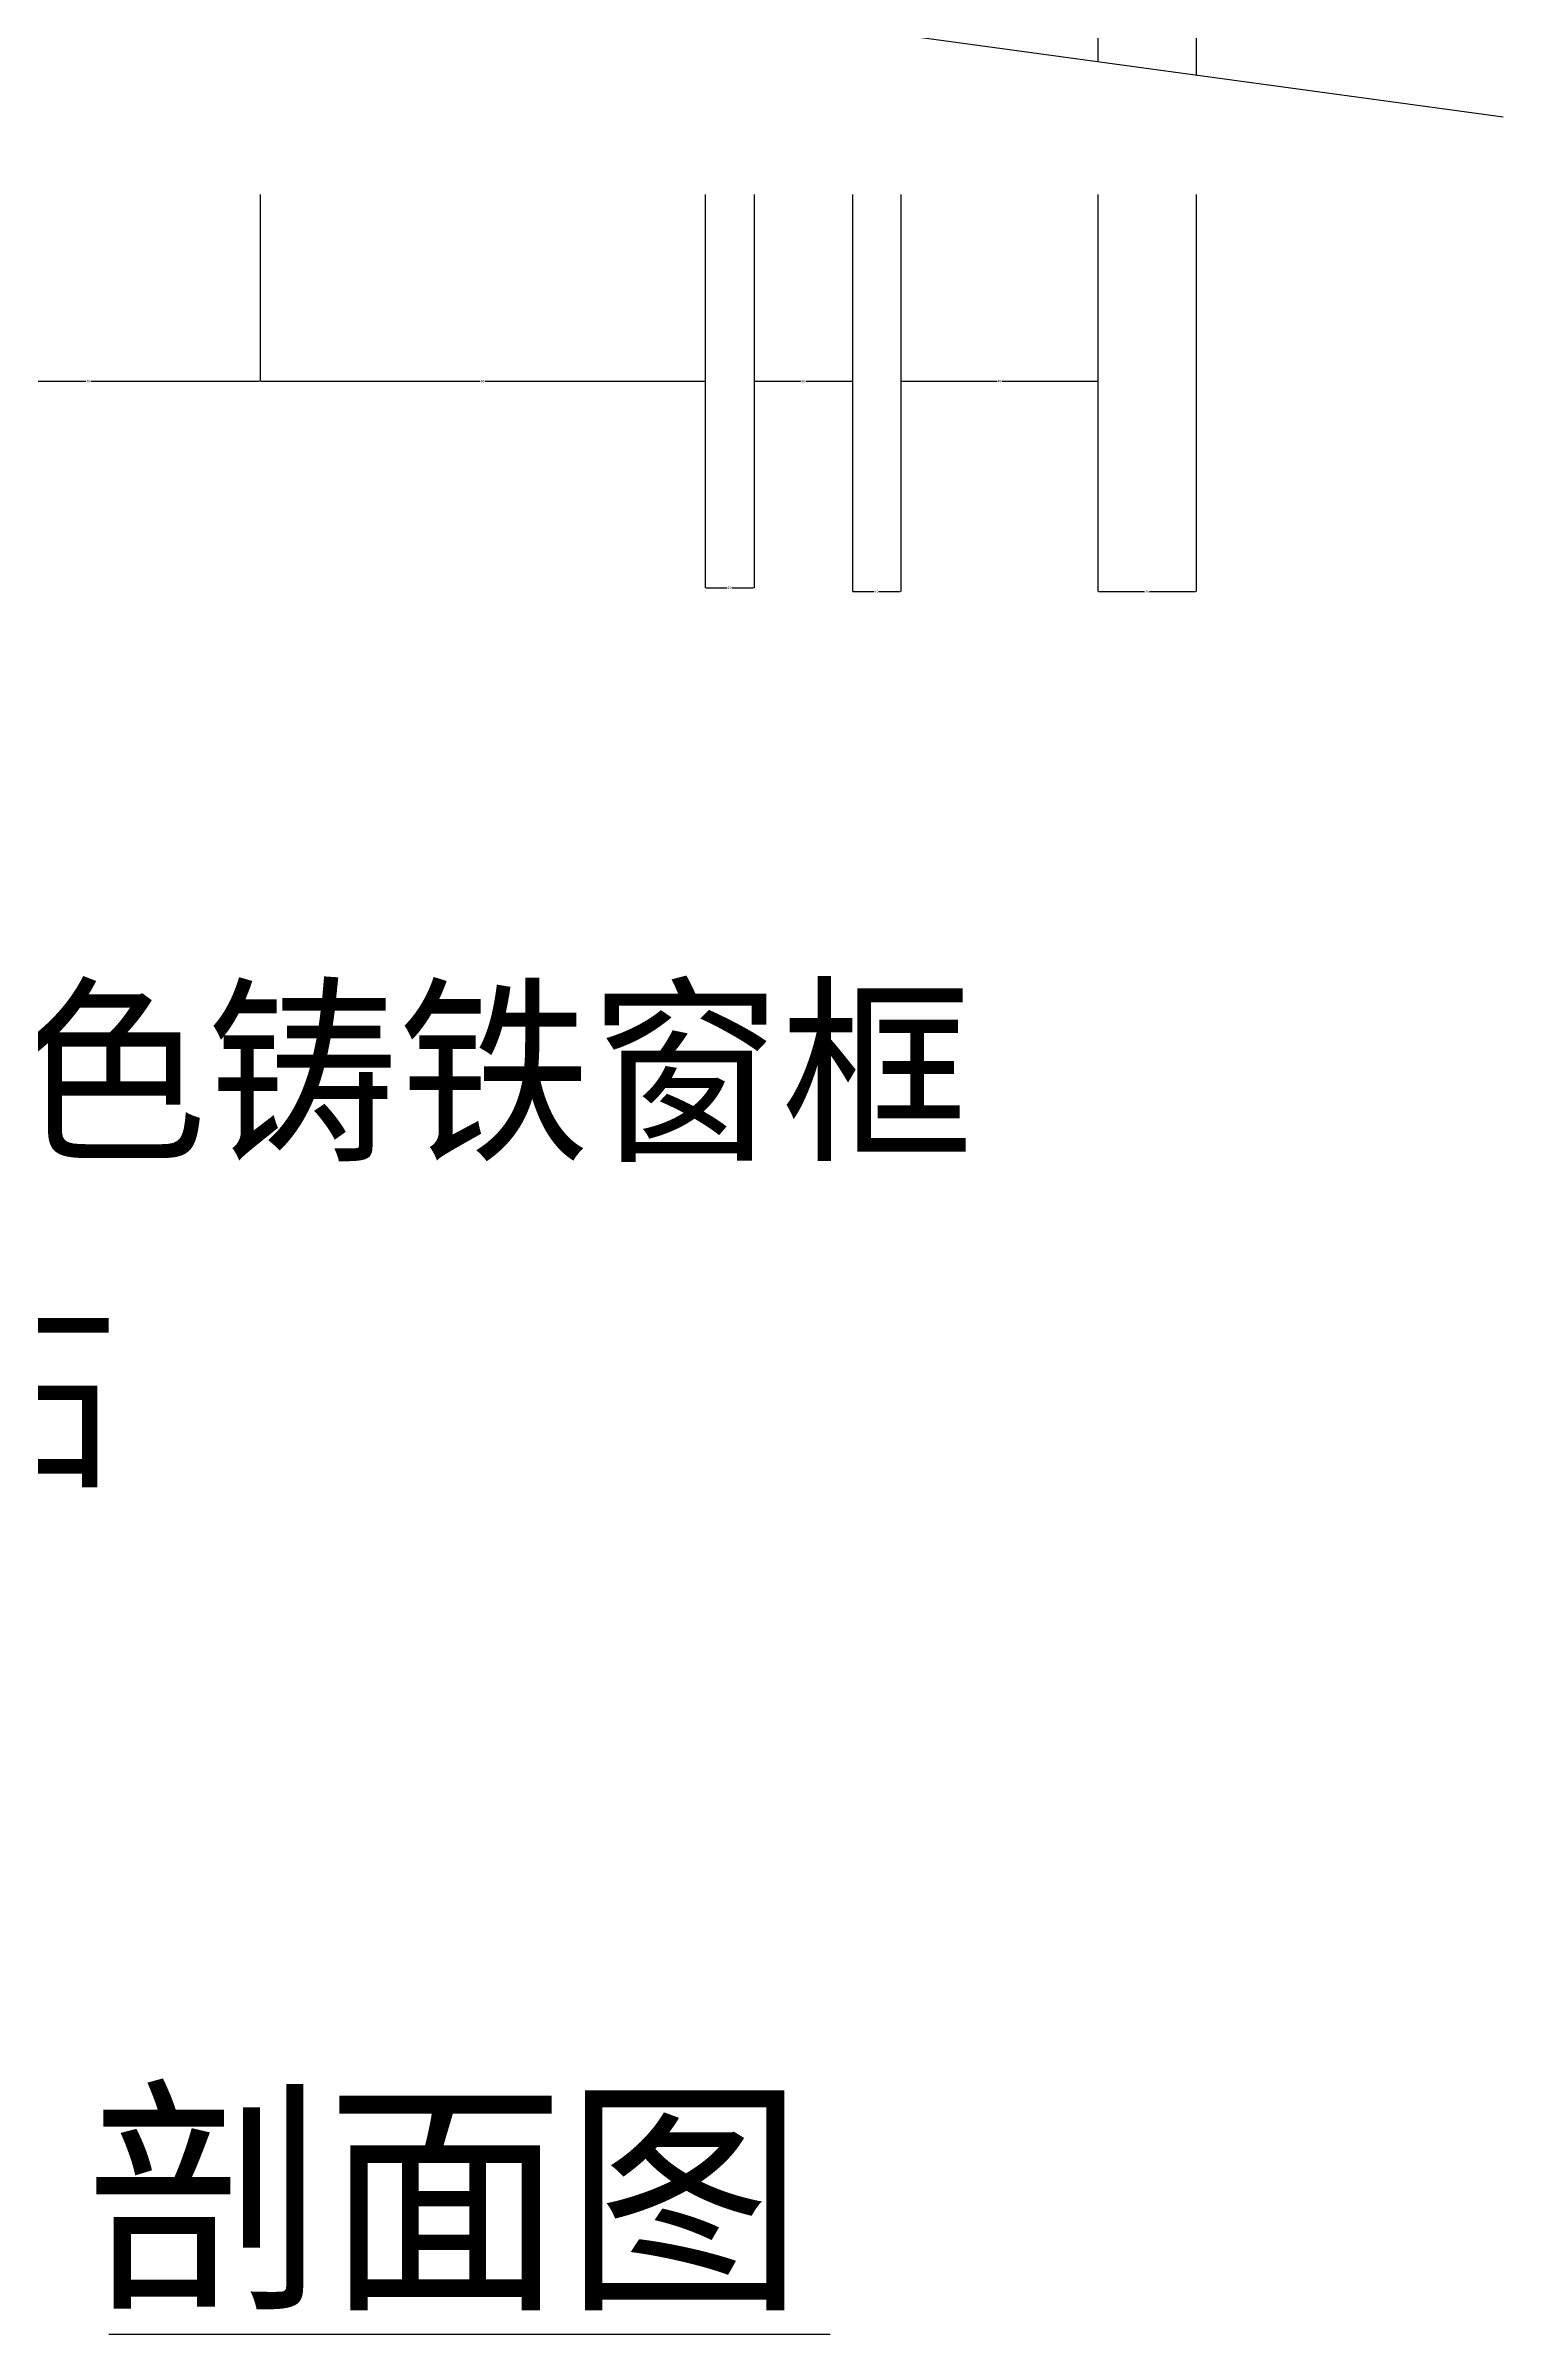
# Model space of a CAD drawing. Header units: metres. Extents: x 0 to 5410, y 0 to 6910.
# Drawn here: x 4816 to 5410, y 2418 to 3350 of the extents above; entities that cross this region are included whole.
import ezdxf

# ---------------------------------------------------------------- set-up
doc = ezdxf.new("R2010")
doc.units = ezdxf.units.M
for name, color, linetype in [('4', 4, 'Continuous'), ('7', 7, 'Continuous'), ('DIM', 3, 'Continuous'), ('TEXT', 3, 'Continuous')]:
    doc.layers.add(name, color=color, linetype=linetype)
doc.dimstyles.get("Standard").update_dxf_attribs({"dimtxt": 2.5, "dimasz": 2.5, "dimexe": 1.25, "dimexo": 0.625, "dimtad": 1, "dimcen": 2.5, "dimazin": 3, "dimtfac": 1, "dimtmove": 0, "dimatfit": 3})

# ---------------------------------------------------------------- blocks, each defined once
blk = doc.blocks.new('*D70')
for p, q in [((4763.27, 3289.03), (4763.27, 3213.04)), ((4903.27, 3289.03), (4903.27, 3213.04)), ((4763.52, 3213.04), (4832.27, 3213.04)), ((4834.27, 3213.04), (4903.02, 3213.04))]:
    blk.add_line(p, q)
at = {"layer": 'Defpoints'}
for p in [(4763.27, 3289.03), (4903.27, 3289.03), (4763.27, 3213.04)]:
    blk.add_point(p, dxfattribs=at)
at = {"layer": 'DIM', "insert": (4833.27, 3213.04), "char_height": 1, "attachment_point": 5}
blk.add_mtext('70', dxfattribs=at)
blk = doc.blocks.new('*D80')
for p, q in [((5084.51, 3289.03), (5084.51, 3128.92)), ((5104.51, 3289.03), (5104.51, 3128.92)), ((5084.76, 3128.92), (5093.51, 3128.92)), ((5095.51, 3128.92), (5104.26, 3128.92))]:
    blk.add_line(p, q)
at = {"layer": 'Defpoints'}
for p in [(5084.51, 3289.03), (5104.51, 3289.03), (5084.51, 3128.92)]:
    blk.add_point(p, dxfattribs=at)
at = {"layer": 'DIM', "insert": (5094.51, 3128.92), "char_height": 1, "attachment_point": 5}
blk.add_mtext('10', dxfattribs=at)
blk = doc.blocks.new('*D81')
for p, q in [((5104.51, 3289.03), (5104.51, 3213.04)), ((5144.51, 3289.03), (5144.51, 3213.04)), ((5104.76, 3213.04), (5123.51, 3213.04)), ((5125.51, 3213.04), (5144.26, 3213.04))]:
    blk.add_line(p, q)
at = {"layer": 'Defpoints'}
for p in [(5104.51, 3289.03), (5144.51, 3289.03), (5104.51, 3213.04)]:
    blk.add_point(p, dxfattribs=at)
at = {"layer": 'DIM', "insert": (5124.51, 3213.04), "char_height": 1, "attachment_point": 5}
blk.add_mtext('20', dxfattribs=at)
blk = doc.blocks.new('*D82')
for p, q in [((4903.27, 3289.03), (4903.27, 3213.04)), ((5084.51, 3289.03), (5084.51, 3213.04)), ((4903.52, 3213.04), (4992.89, 3213.04)), ((4994.89, 3213.04), (5084.26, 3213.04))]:
    blk.add_line(p, q)
at = {"layer": 'Defpoints'}
for p in [(4903.27, 3289.03), (5084.51, 3289.03), (4903.27, 3213.04)]:
    blk.add_point(p, dxfattribs=at)
at = {"layer": 'DIM', "insert": (4993.89, 3213.04), "char_height": 1, "attachment_point": 5}
blk.add_mtext('90', dxfattribs=at)
blk = doc.blocks.new('*D83')
for p, q in [((5244.51, 3289.03), (5244.51, 3127.35)), ((5284.51, 3289.03), (5284.51, 3127.35)), ((5244.76, 3127.35), (5263.51, 3127.35)), ((5265.51, 3127.35), (5284.26, 3127.35))]:
    blk.add_line(p, q)
at = {"layer": 'Defpoints'}
for p in [(5244.51, 3289.03), (5284.51, 3289.03), (5244.51, 3127.35)]:
    blk.add_point(p, dxfattribs=at)
at = {"layer": 'DIM', "insert": (5264.51, 3127.35), "char_height": 1, "attachment_point": 5}
blk.add_mtext('20', dxfattribs=at)
blk = doc.blocks.new('*D84')
for p, q in [((5164.21, 3289.03), (5164.21, 3213.04)), ((5244.51, 3289.03), (5244.51, 3213.04)), ((5164.46, 3213.04), (5203.36, 3213.04)), ((5205.36, 3213.04), (5244.26, 3213.04))]:
    blk.add_line(p, q)
at = {"layer": 'Defpoints'}
for p in [(5164.21, 3289.03), (5244.51, 3289.03), (5164.21, 3213.04)]:
    blk.add_point(p, dxfattribs=at)
at = {"layer": 'DIM', "insert": (5204.36, 3213.04), "char_height": 1, "attachment_point": 5}
blk.add_mtext('40', dxfattribs=at)
blk = doc.blocks.new('*D85')
for p, q in [((5144.51, 3289.03), (5144.51, 3127.35)), ((5164.21, 3289.03), (5164.21, 3127.35)), ((5144.76, 3127.35), (5153.36, 3127.35)), ((5155.36, 3127.35), (5163.96, 3127.35))]:
    blk.add_line(p, q)
at = {"layer": 'Defpoints'}
for p in [(5144.51, 3289.03), (5164.21, 3289.03), (5144.51, 3127.35)]:
    blk.add_point(p, dxfattribs=at)
at = {"layer": 'DIM', "insert": (5154.36, 3127.35), "char_height": 1, "attachment_point": 5}
blk.add_mtext('10', dxfattribs=at)

msp = doc.modelspace()

# ---------------------------------------------------------------- linework, layer by layer
at = {"layer": '4'}
msp.add_line((5284.51, 4940.55), (5284.51, 3337.74), dxfattribs=at)
at = {"layer": '7'}
msp.add_line((5244.51, 4900.22), (5244.51, 3343.2), dxfattribs=at)
at = {"layer": 'DIM'}
msp.add_line((4205, 3485.1), (5409.64, 3320.65), dxfattribs=at)
at = {"layer": 'TEXT'}
msp.add_line((4841.6, 2417.83), (5135.47, 2417.83), dxfattribs=at)

# ---------------------------------------------------------------- texts
for s, height, p in [('黑色铸铁窗框', 60, (4725.6, 2901.87)), ('白色云石', 60, (4534.6, 2769.05)), ('剖面图', 75, (4832.4, 2435.76))]:
    msp.add_text(s, height=height, dxfattribs=at).set_placement(p)

# ---------------------------------------------------------------- dimensions: what is measured, and where the dimension line sits
at = {"layer": 'DIM'}
for base, p1, p2, text, picture, middle in [((4763.27, 3213.04), (4763.27, 3289.03), (4903.27, 3289.03), '70', '*D70', (4833.27, 3213.04)), ((4903.27, 3213.04), (4903.27, 3289.03), (5084.51, 3289.03), '90', '*D82', (4993.89, 3213.04)), ((5084.51, 3128.92), (5084.51, 3289.03), (5104.51, 3289.03), '10', '*D80', (5094.51, 3128.92)), ((5104.51, 3213.04), (5104.51, 3289.03), (5144.51, 3289.03), '20', '*D81', (5124.51, 3213.04)), ((5144.51, 3127.35), (5144.51, 3289.03), (5164.21, 3289.03), '10', '*D85', (5154.36, 3127.35)), ((5164.21, 3213.04), (5164.21, 3289.03), (5244.51, 3289.03), '40', '*D84', (5204.36, 3213.04)), ((5244.51, 3127.35), (5244.51, 3289.03), (5284.51, 3289.03), '20', '*D83', (5264.51, 3127.35))]:
    dim = msp.add_linear_dim(base=base, p1=p1, p2=p2, text=text, dimstyle='Standard', dxfattribs=at)
    dim.commit()
    dim.dimension.update_dxf_attribs({"geometry": picture, "text_midpoint": middle})

doc.saveas('drawing.dxf')
